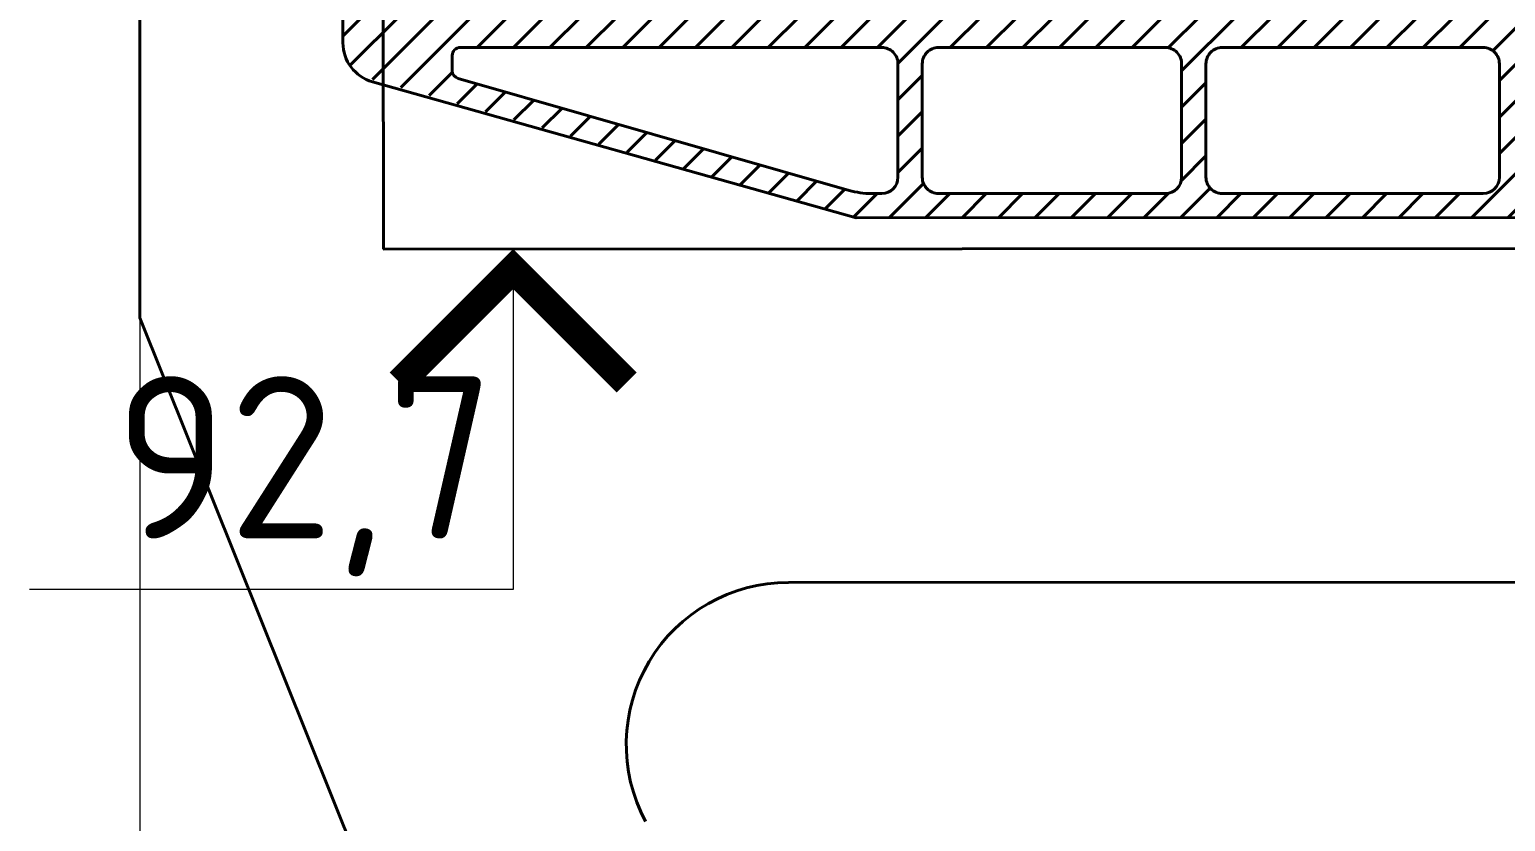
# Model space of a CAD drawing. Header units: millimetres. Extents: x 82 to 1107, y 39 to 638.
# Drawn here: x 1041.9 to 1060.11, y 295.38 to 305.15 of the extents above; entities that cross this region are included whole.
import ezdxf

# ---------------------------------------------------------------- set-up
doc = ezdxf.new("R2010")
doc.units = ezdxf.units.MM
for name, color, linetype, lineweight in [('2', 7, 'Continuous', 15), ('dim', 4, 'Continuous', 25), ('elevation', 250, 'Continuous', 40)]:
    doc.layers.add(name, color=color, linetype=linetype, lineweight=lineweight)
doc.styles.add('GOST-2.304_Type-B', font='')
doc.styles.add('text-razm', font='simplex.shx', dxfattribs={"width": 0.6, "oblique": 15})
doc.styles.get('GOST-2.304_Type-B').set_extended_font_data('GOST Common')
doc.dimstyles.new('razm-001', dxfattribs={"dimtxt": 3, "dimasz": 2.5, "dimexe": 1, "dimexo": 0, "dimgap": 1, "dimtad": 1, "dimdec": 0, "dimlfac": 100, "dimzin": 1, "dimtxsty": 'text-razm', "dimcen": 2.5, "dimclrd": 256, "dimclre": 256, "dimclrt": 7, "dimaunit": 1, "dimadec": 0, "dimazin": 2, "dimtfac": 1, "dimtdec": 0, "dimtmove": 0, "dimatfit": 3, "dimfxl": 1, "dimlwd": 20, "dimlwe": 20, "dimarcsym": 0})

# ---------------------------------------------------------------- blocks, each defined once
blk = doc.blocks.new('*D11')
at = {"layer": 'Defpoints', "color": 0, "transparency": 16777216}
for p in [(1043.265, 301.59), (1077.11, 301.59), (1077.11, 289.415)]:
    blk.add_point(p, dxfattribs=at)
at = {"layer": 'dim', "lineweight": 20, "transparency": 16777216}
for p, q in [((1043.265, 301.59), (1043.265, 288.415)), ((1077.11, 301.59), (1077.11, 288.415)), ((1045.765, 289.415), (1074.61, 289.415))]:
    blk.add_line(p, q, dxfattribs=at)
at = {"layer": 'dim', "transparency": 16777216}
for points in [[(1045.765, 289.831), (1045.765, 288.998), (1043.265, 289.415)], [(1074.61, 289.831), (1074.61, 288.998), (1077.11, 289.415)]]:
    blk.add_solid(points, dxfattribs=at)
at = {"layer": 'dim', "color": 7, "transparency": 16777216, "insert": (1060.187, 291.915), "char_height": 3, "attachment_point": 5, "style": 'text-razm'}
blk.add_mtext('3380', dxfattribs=at)

msp = doc.modelspace()

# ---------------------------------------------------------------- hatches: boundary and pattern name
at = {"layer": 'elevation'}
h = msp.add_hatch(dxfattribs=at)
h.set_pattern_fill('ANSI31', color=256, scale=0.1)
h.set_pattern_definition([(45, (-4142.40534, 468.6736), (-0.224506403, 0.224506403), [])])
edge = h.paths.add_edge_path()
edge.add_arc((1059.837, 303.323), 0.2, 270, 359.9985)
edge.add_line((1060.037, 303.323), (1060.037, 304.723))
edge.add_arc((1059.837, 304.723), 0.2, 359.9985, 449.9985)
edge.add_line((1059.837, 304.923), (1056.617, 304.923))
edge.add_arc((1056.617, 304.723), 0.2, 89.9985, 179.9985)
edge.add_line((1056.417, 304.723), (1056.417, 303.323))
edge.add_arc((1056.617, 303.323), 0.2, 179.9985, 270)
edge.add_line((1056.617, 303.123), (1059.837, 303.123))
edge = h.paths.add_edge_path()
edge.add_arc((1055.917, 304.723), 0.2, 359.9985, 449.9985)
edge.add_line((1055.917, 304.923), (1053.117, 304.923))
edge.add_arc((1053.117, 304.723), 0.2, 89.9985, 179.9985)
edge.add_line((1052.917, 304.723), (1052.917, 303.323))
edge.add_arc((1053.117, 303.323), 0.2, 179.9985, 270)
edge.add_line((1053.117, 303.123), (1055.917, 303.123))
edge.add_arc((1055.917, 303.323), 0.2, 270, 359.9985)
edge.add_line((1056.117, 303.323), (1056.117, 304.723))
edge = h.paths.add_edge_path()
edge.add_arc((1047.217, 304.824), 0.1, 89.9985, 180)
edge.add_line((1047.117, 304.824), (1047.117, 304.639))
edge.add_arc((1047.217, 304.639), 0.1, 180, 254.0211)
edge.add_line((1047.19, 304.543), (1052.014, 303.161))
edge.add_arc((1052.289, 304.123), 1, 254.0211, 270.0176)
edge.add_line((1052.289, 303.123), (1052.417, 303.123))
edge.add_arc((1052.417, 303.323), 0.2, 270.0176, 359.9985)
edge.add_line((1052.617, 303.323), (1052.617, 304.724))
edge.add_arc((1052.417, 304.724), 0.2, 359.9985, 449.9985)
edge.add_line((1052.417, 304.924), (1047.217, 304.924))
edge = h.paths.add_edge_path()
edge.add_arc((1060.537, 304.723), 0.2, 89.9985, 179.9985)
edge.add_line((1060.337, 304.723), (1060.337, 303.323))
edge.add_arc((1060.537, 303.323), 0.2, 179.9985, 270.0754)
edge.add_line((1060.538, 303.123), (1063.758, 303.127))
edge.add_arc((1063.758, 303.327), 0.2, 270.0754, 359.9985)
edge.add_line((1063.958, 303.327), (1063.958, 304.723))
edge.add_arc((1063.758, 304.723), 0.2, 359.9985, 449.9985)
edge.add_line((1063.758, 304.923), (1060.537, 304.923))
edge = h.paths.add_edge_path()
edge.add_arc((1067.258, 303.327), 0.2, 270, 359.9985)
edge.add_line((1067.458, 303.327), (1067.458, 304.728))
edge.add_arc((1067.258, 304.728), 0.2, 359.9985, 449.9985)
edge.add_line((1067.258, 304.928), (1064.458, 304.928))
edge.add_arc((1064.458, 304.728), 0.2, 89.9985, 179.9985)
edge.add_line((1064.258, 304.728), (1064.258, 303.327))
edge.add_arc((1064.458, 303.327), 0.2, 179.9985, 270)
edge.add_line((1064.458, 303.127), (1067.258, 303.127))
edge = h.paths.add_edge_path()
edge.add_arc((1067.958, 304.728), 0.2, 89.9501, 179.9985)
edge.add_line((1067.758, 304.728), (1067.758, 303.327))
edge.add_arc((1067.958, 303.327), 0.2, 179.9985, 270.0153)
edge.add_line((1067.958, 303.127), (1068.103, 303.127))
edge.add_arc((1068.102, 304.127), 1, 270.0176, 285.9789)
edge.add_line((1068.378, 303.166), (1073.185, 304.543))
edge.add_arc((1073.157, 304.639), 0.1, 285.9789, 360)
edge.add_line((1073.257, 304.639), (1073.257, 304.823))
edge.add_arc((1073.157, 304.823), 0.1, 360, 449.9985)
edge.add_line((1073.157, 304.923), (1067.958, 304.928))
edge = h.paths.add_edge_path()
edge.add_arc((1046.268, 304.983), 0.5, 180, 235.291)
edge.add_line((1045.983, 304.572), (1049.534, 303.559))
edge.add_line((1049.534, 303.559), (1052.102, 302.824))
edge.add_line((1052.102, 302.824), (1060.187, 302.824))
edge.add_line((1060.187, 302.824), (1060.187, 305.324))
edge.add_line((1060.187, 305.324), (1048.887, 305.324))
edge.add_line((1048.887, 305.324), (1045.768, 305.324))
edge.add_line((1045.768, 305.324), (1045.768, 304.983))
edge = h.paths.add_edge_path()
edge.add_arc((1074.107, 304.984), 0.5, 304.7068, 360)
edge.add_line((1074.607, 304.984), (1074.607, 305.324))
edge.add_line((1074.607, 305.324), (1071.487, 305.324))
edge.add_line((1071.487, 305.324), (1060.187, 305.324))
edge.add_line((1060.187, 305.324), (1060.187, 302.825))
edge.add_line((1060.187, 302.825), (1068.285, 302.828))
edge.add_line((1068.285, 302.828), (1070.84, 303.559))
edge.add_line((1070.84, 303.559), (1074.392, 304.573))

# ---------------------------------------------------------------- linework, layer by layer
at = {"layer": '2', "linetype": 'Continuous'}
for p, q in [((1049.578, 302.44), (1046.819, 302.44)), ((1047.869, 302.44), (1047.869, 298.24)), ((1047.869, 298.24), (1041.902, 298.24))]:
    msp.add_line(p, q, dxfattribs=at)
msp.add_lwpolyline([(1049.269, 300.793, 0.35, 0.35, 0), (1047.869, 302.193, 0.35, 0.35, 0), (1046.469, 300.793, 0.35, 0.35, 0)], format="xyseb", dxfattribs=at)
at = {"layer": 'elevation'}
for p, q in [((1043.265, 309.886), (1043.265, 301.59)), ((1046.265, 309.886), (1046.268, 302.439)), ((1045.768, 305.324), (1045.768, 304.983)), ((1047.217, 304.924), (1052.417, 304.924)), ((1053.117, 304.923), (1055.917, 304.923)), ((1056.617, 304.923), (1059.837, 304.923)), ((1047.117, 304.824), (1047.117, 304.639)), ((1052.617, 303.323), (1052.617, 304.724)), ((1052.917, 303.323), (1052.917, 304.723)), ((1056.117, 303.323), (1056.117, 304.723)), ((1056.417, 303.323), (1056.417, 304.723)), ((1060.037, 303.323), (1060.037, 304.723)), ((1046.133, 304.502), (1052.102, 302.824)), ((1047.19, 304.543), (1052.014, 303.161)), ((1052.417, 303.123), (1052.289, 303.123)), ((1053.117, 303.123), (1055.917, 303.123)), ((1056.617, 303.123), (1059.837, 303.123)), ((1052.102, 302.824), (1068.285, 302.828)), ((1074.11, 302.453), (1046.265, 302.439)), ((1043.265, 301.59), (1047.187, 291.812)), ((1069.11, 298.337), (1051.265, 298.328))]:
    msp.add_line(p, q, dxfattribs=at)
for centre, radius, start, end in [((1046.268, 304.983), 0.5, 180, 254.2985), ((1047.217, 304.824), 0.1, 89.9985, 180), ((1052.417, 304.724), 0.2, 359.9985, 89.9985), ((1053.117, 304.723), 0.2, 89.9985, 179.9985), ((1055.917, 304.723), 0.2, 359.9985, 89.9985), ((1056.617, 304.723), 0.2, 89.9985, 179.9985), ((1059.837, 304.723), 0.2, 359.9985, 89.9985), ((1047.217, 304.639), 0.1, 180, 254.0211), ((1052.417, 303.323), 0.2, 270.0176, 359.9985), ((1053.117, 303.323), 0.2, 179.9985, 270), ((1055.917, 303.323), 0.2, 270, 359.9985), ((1056.617, 303.323), 0.2, 179.9985, 270), ((1059.837, 303.323), 0.2, 270, 359.9985), ((1052.289, 304.123), 1, 254.0211, 270.0176), ((1051.264, 296.328), 2, 89.9856, 208.2893)]:
    msp.add_arc(centre, radius, start, end, dxfattribs=at)

# ---------------------------------------------------------------- texts
at = {"layer": '2', "linetype": 'Continuous', "style": 'GOST-2.304_Type-B'}
msp.add_text('92,7', height=2, dxfattribs=at).set_placement((1042.952, 298.87))

# ---------------------------------------------------------------- dimensions: what is measured, and where the dimension line sits
at = {"layer": 'dim'}
dim = msp.add_linear_dim(base=(1077.11, 289.415), p1=(1043.265, 301.59), p2=(1077.11, 301.59), text='3380', dimstyle='razm-001', override={"dimrnd": 5}, dxfattribs=at)
dim.commit()
dim.dimension.update_dxf_attribs({"geometry": '*D11', "text_midpoint": (1060.187, 291.915)})

doc.saveas('drawing.dxf')
